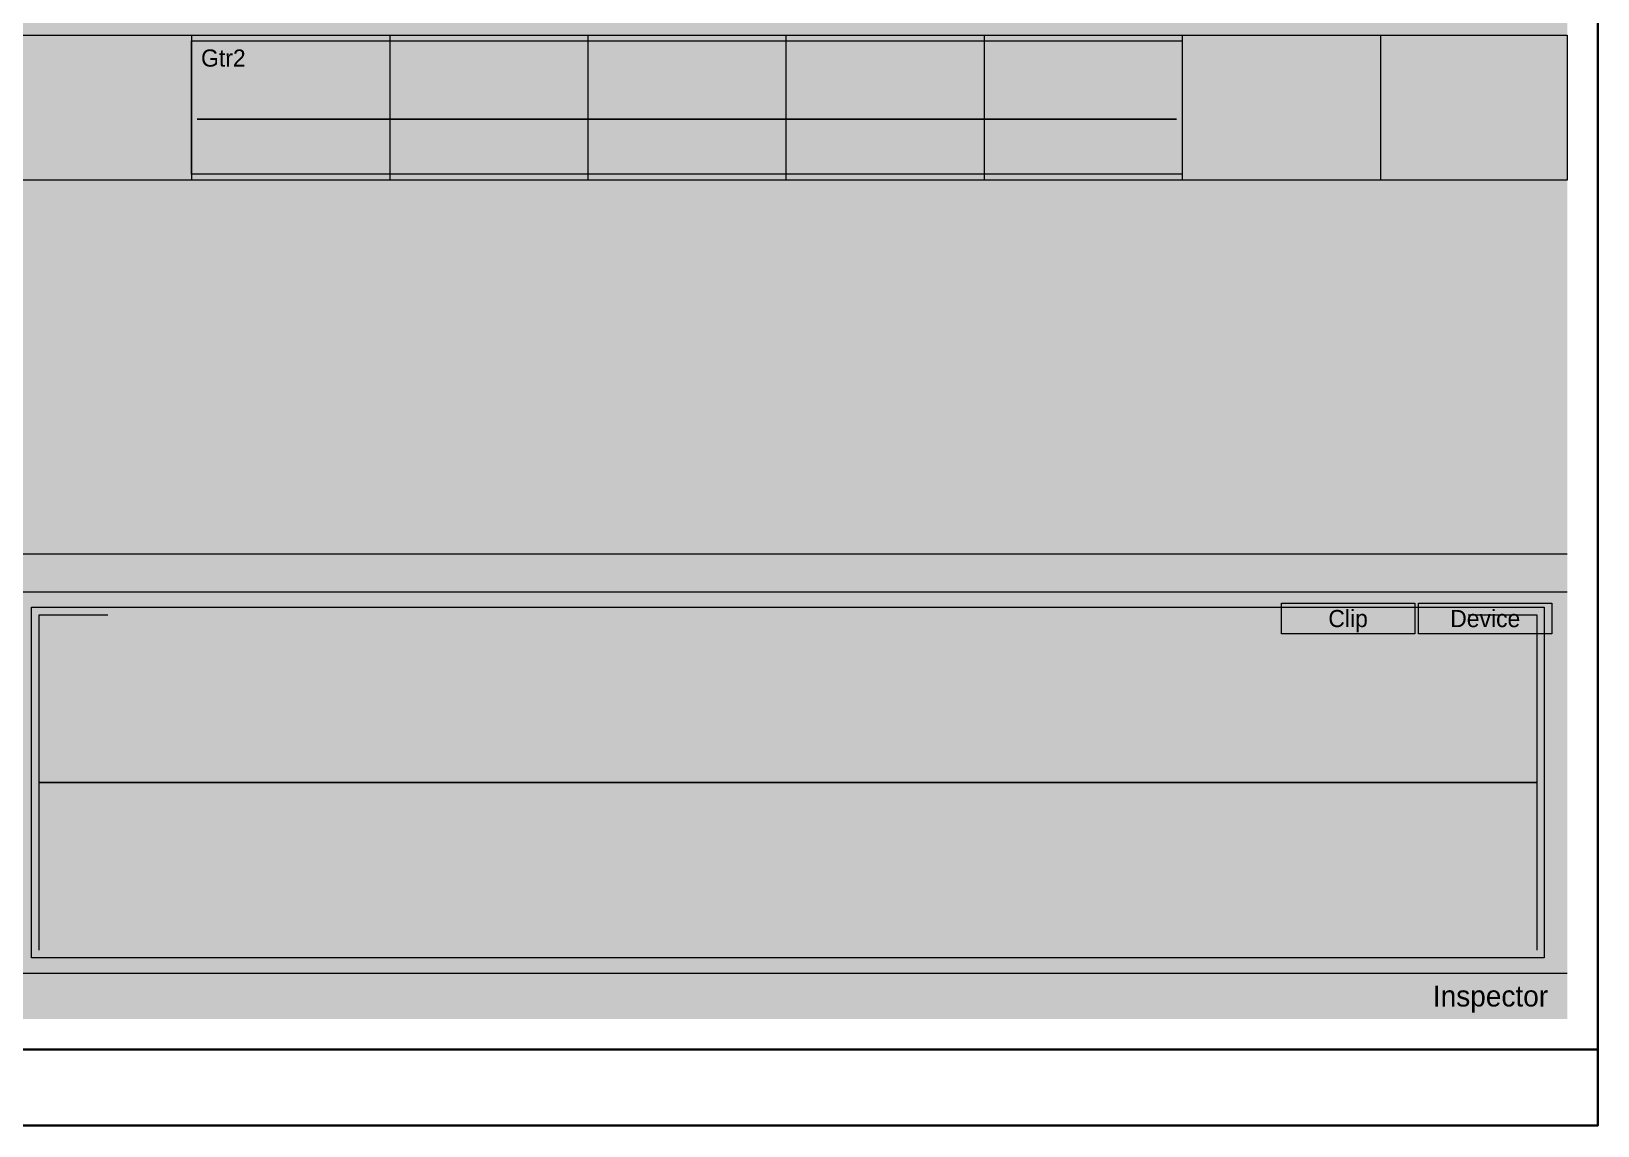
# Model space of a CAD drawing. Extents: x -16 to 1616, y -1056 to 16.
# Drawn here: x 794 to 1616, y -1056 to -482 of the extents above; entities that cross this region are included whole.
import ezdxf
from ezdxf.enums import TextEntityAlignment as Align

# ---------------------------------------------------------------- set-up
doc = ezdxf.new("R2010")
doc.units = 0
for name, color, linetype, lineweight, true_color in [('FORGE-SHEET', 7, 'Continuous', 35, 0x9aa2a8), ('UI-ACCENT', 7, 'Continuous', 18, 0xe0902f), ('UI-CLIP', 7, 'Continuous', 13, 0x2d3135), ('UI-GHOST', 7, 'Continuous', 9, 0x555c62), ('UI-HAIRLINE', 7, 'Continuous', 9, 0x34383c)]:
    doc.layers.add(name, color=color, linetype=linetype, lineweight=lineweight, true_color=true_color)
for name, color, linetype, true_color in [('UI-PANEL-BG', 7, 'Continuous', 0x232629), ('UI-RAISED', 7, 'Continuous', 0x2d3135), ('UI-SHELL-BG', 7, 'Continuous', 0x1a1c1e), ('UI-TEXT', 7, 'Continuous', 0xd6d9dc), ('UI-TEXT-SEC', 7, 'Continuous', 0x8a9095), ('UI-WAVEFORM', 7, 'Continuous', 0x707b84)]:
    doc.layers.add(name, color=color, linetype=linetype, true_color=true_color)

msp = doc.modelspace()

# ---------------------------------------------------------------- hatches: boundary and pattern name
at = {"layer": 'UI-ACCENT'}
h = msp.add_hatch(color=256, dxfattribs=at)
h.dxf.hatch_style = 1
h.paths.add_polyline_path([(1450, -782), (1520, -782), (1520, -798), (1450, -798)])
at = {"layer": 'UI-CLIP', "true_color": 0x222528}
h = msp.add_hatch(color=7, dxfattribs=at)
h.dxf.hatch_style = 1
h.paths.add_polyline_path([(150, -484), (1600, -484), (1600, -560), (150, -560)])
at = {"layer": 'UI-CLIP', "true_color": 0x3d5577}
h = msp.add_hatch(color=7, dxfattribs=at)
h.dxf.hatch_style = 1
h.paths.add_polyline_path([(878, -487), (1398, -487), (1398, -557), (878, -557)])
at = {"layer": 'UI-PANEL-BG'}
h = msp.add_hatch(color=256, dxfattribs=at)
h.dxf.hatch_style = 1
h.paths.add_polyline_path([(0, -756), (1600, -756), (1600, -776), (0, -776)])
h = msp.add_hatch(color=256, dxfattribs=at)
h.dxf.hatch_style = 1
h.paths.add_polyline_path([(0, -776), (1600, -776), (1600, -976), (0, -976)])
h = msp.add_hatch(color=256, dxfattribs=at)
h.dxf.hatch_style = 1
h.paths.add_polyline_path([(0, -976), (1600, -976), (1600, -1000), (0, -1000)])
at = {"layer": 'UI-RAISED'}
h = msp.add_hatch(color=256, dxfattribs=at)
h.dxf.hatch_style = 1
h.paths.add_polyline_path([(1522, -782), (1592, -782), (1592, -798), (1522, -798)])
at = {"layer": 'UI-SHELL-BG'}
h = msp.add_hatch(color=256, dxfattribs=at)
h.dxf.hatch_style = 1
h.paths.add_polyline_path([(0, -46), (1600, -46), (1600, -776), (0, -776)])
h = msp.add_hatch(color=256, dxfattribs=at)
h.dxf.hatch_style = 1
h.paths.add_polyline_path([(794, -784), (1588, -784), (1588, -968), (794, -968)])
at = {"layer": 'UI-WAVEFORM'}
h = msp.add_hatch(color=256, dxfattribs=at)
h.dxf.hatch_style = 1
h.paths.add_polyline_path([(881, -519.81), (884.01, -515.49), (887.01, -512.6), (890.02, -512.45), (893.02, -512.35), (896.03, -511.26), (899.04, -511.27), (902.04, -511.63), (905.05, -511.69), (908.05, -511.95), (911.06, -512.54), (914.06, -511.61), (917.07, -510.49), (920.08, -510.54), (923.08, -510.77), (926.09, -511.74), (929.09, -512.05), (932.1, -513.02), (935.11, -512.14), (938.11, -512.86), (941.12, -513.33), (944.12, -512.09), (947.13, -513.06), (950.13, -512.29), (953.14, -512.83), (956.15, -512.97), (959.15, -513.48), (962.16, -514.74), (965.16, -514.56), (968.17, -515.43), (971.18, -515.78), (974.18, -516.55), (977.19, -517.2), (980.19, -517.26), (983.2, -517.91), (986.2, -517.97), (989.21, -517.72), (992.22, -517.71), (995.22, -518.43), (998.23, -519.22), (1001.23, -519.65), (1004.24, -520.2), (1007.25, -520.59), (1010.25, -520.87), (1013.26, -521.25), (1016.26, -521.69), (1019.27, -521.82), (1022.27, -521.68), (1025.28, -521.4), (1028.29, -521.16), (1031.29, -520.72), (1034.3, -520.48), (1037.3, -519.76), (1040.31, -519.19), (1043.32, -518.7), (1046.32, -518.47), (1049.33, -517.52), (1052.33, -517.54), (1055.34, -517.59), (1058.35, -517.21), (1061.35, -516), (1064.36, -516.42), (1067.36, -515.43), (1070.37, -514.43), (1073.37, -513.89), (1076.38, -514.2), (1079.39, -514.23), (1082.39, -513.21), (1085.4, -512.89), (1088.4, -512.37), (1091.41, -513.42), (1094.42, -512.82), (1097.42, -512.09), (1100.43, -512.86), (1103.43, -513.23), (1106.44, -511.72), (1109.44, -511.59), (1112.45, -511.87), (1115.46, -511.75), (1118.46, -512.26), (1121.47, -512.5), (1124.47, -512.98), (1127.48, -512.38), (1130.49, -512.78), (1133.49, -510.9), (1136.5, -509.8), (1139.5, -510.27), (1142.51, -511.9), (1145.51, -511.35), (1148.52, -512.32), (1151.53, -512.26), (1154.53, -512.93), (1157.54, -512.35), (1160.54, -513.23), (1163.55, -513.21), (1166.56, -513.39), (1169.56, -513), (1172.57, -511.8), (1175.57, -512.16), (1178.58, -512), (1181.58, -512.2), (1184.59, -512.86), (1187.6, -514.3), (1190.6, -515.16), (1193.61, -515.57), (1196.61, -515.2), (1199.62, -515.5), (1202.63, -514.82), (1205.63, -515.85), (1208.64, -516.63), (1211.64, -516.47), (1214.65, -516.64), (1217.65, -517.59), (1220.66, -517.91), (1223.67, -518.16), (1226.67, -518.16), (1229.68, -518.43), (1232.68, -518.76), (1235.69, -519.36), (1238.7, -519.71), (1241.7, -520.31), (1244.71, -520.87), (1247.71, -521.37), (1250.72, -521.8), (1253.73, -521.8), (1256.73, -521.56), (1259.74, -521.09), (1262.74, -520.74), (1265.75, -520.5), (1268.75, -519.93), (1271.76, -519.23), (1274.77, -519.28), (1277.77, -518.38), (1280.78, -518.24), (1283.78, -518.34), (1286.79, -517.72), (1289.8, -516.84), (1292.8, -516.61), (1295.81, -516.65), (1298.81, -515.69), (1301.82, -516.17), (1304.82, -515.24), (1307.83, -515.18), (1310.84, -514.51), (1313.84, -514.23), (1316.85, -514.43), (1319.85, -514.57), (1322.86, -513.14), (1325.87, -513.12), (1328.87, -513.42), (1331.88, -512.72), (1334.88, -511.82), (1337.89, -513), (1340.89, -512.57), (1343.9, -513.08), (1346.91, -511.65), (1349.91, -512.8), (1352.92, -511.22), (1355.92, -511.12), (1358.93, -511.16), (1361.94, -511.1), (1364.94, -511.77), (1367.95, -511.62), (1370.95, -512.33), (1373.96, -512.18), (1376.96, -511.48), (1379.97, -511.12), (1382.98, -511.75), (1385.98, -511.34), (1388.99, -510.74), (1391.99, -510.55), (1395, -512.53), (1395, -543.47), (1391.99, -545.45), (1388.99, -545.26), (1385.98, -544.66), (1382.98, -544.25), (1379.97, -544.88), (1376.96, -544.52), (1373.96, -543.82), (1370.95, -543.67), (1367.95, -544.38), (1364.94, -544.23), (1361.94, -544.9), (1358.93, -544.84), (1355.92, -544.88), (1352.92, -544.78), (1349.91, -543.2), (1346.91, -544.35), (1343.9, -542.92), (1340.89, -543.43), (1337.89, -543), (1334.88, -544.18), (1331.88, -543.28), (1328.87, -542.58), (1325.87, -542.88), (1322.86, -542.86), (1319.85, -541.43), (1316.85, -541.57), (1313.84, -541.77), (1310.84, -541.49), (1307.83, -540.82), (1304.82, -540.76), (1301.82, -539.83), (1298.81, -540.31), (1295.81, -539.35), (1292.8, -539.39), (1289.8, -539.16), (1286.79, -538.28), (1283.78, -537.66), (1280.78, -537.76), (1277.77, -537.62), (1274.77, -536.72), (1271.76, -536.77), (1268.75, -536.07), (1265.75, -535.5), (1262.74, -535.26), (1259.74, -534.91), (1256.73, -534.44), (1253.73, -534.2), (1250.72, -534.2), (1247.71, -534.63), (1244.71, -535.13), (1241.7, -535.69), (1238.7, -536.29), (1235.69, -536.64), (1232.68, -537.24), (1229.68, -537.57), (1226.67, -537.84), (1223.67, -537.84), (1220.66, -538.09), (1217.65, -538.41), (1214.65, -539.36), (1211.64, -539.53), (1208.64, -539.37), (1205.63, -540.15), (1202.63, -541.18), (1199.62, -540.5), (1196.61, -540.8), (1193.61, -540.43), (1190.6, -540.84), (1187.6, -541.7), (1184.59, -543.14), (1181.58, -543.8), (1178.58, -544), (1175.57, -543.84), (1172.57, -544.2), (1169.56, -543), (1166.56, -542.61), (1163.55, -542.79), (1160.54, -542.77), (1157.54, -543.65), (1154.53, -543.07), (1151.53, -543.74), (1148.52, -543.68), (1145.51, -544.65), (1142.51, -544.1), (1139.5, -545.73), (1136.5, -546.2), (1133.49, -545.1), (1130.49, -543.22), (1127.48, -543.62), (1124.47, -543.02), (1121.47, -543.5), (1118.46, -543.74), (1115.46, -544.25), (1112.45, -544.13), (1109.44, -544.41), (1106.44, -544.28), (1103.43, -542.77), (1100.43, -543.14), (1097.42, -543.91), (1094.42, -543.18), (1091.41, -542.58), (1088.4, -543.63), (1085.4, -543.11), (1082.39, -542.79), (1079.39, -541.77), (1076.38, -541.8), (1073.37, -542.11), (1070.37, -541.57), (1067.36, -540.57), (1064.36, -539.58), (1061.35, -540), (1058.35, -538.79), (1055.34, -538.41), (1052.33, -538.46), (1049.33, -538.48), (1046.32, -537.53), (1043.32, -537.3), (1040.31, -536.81), (1037.3, -536.24), (1034.3, -535.52), (1031.29, -535.28), (1028.29, -534.84), (1025.28, -534.6), (1022.27, -534.32), (1019.27, -534.18), (1016.26, -534.31), (1013.26, -534.75), (1010.25, -535.13), (1007.25, -535.41), (1004.24, -535.8), (1001.23, -536.35), (998.23, -536.78), (995.22, -537.57), (992.22, -538.29), (989.21, -538.28), (986.2, -538.03), (983.2, -538.09), (980.19, -538.74), (977.19, -538.8), (974.18, -539.45), (971.18, -540.22), (968.17, -540.57), (965.16, -541.44), (962.16, -541.26), (959.15, -542.52), (956.15, -543.03), (953.14, -543.17), (950.13, -543.71), (947.13, -542.94), (944.12, -543.91), (941.12, -542.67), (938.11, -543.14), (935.11, -543.86), (932.1, -542.98), (929.09, -543.95), (926.09, -544.26), (923.08, -545.23), (920.08, -545.46), (917.07, -545.51), (914.06, -544.39), (911.06, -543.46), (908.05, -544.05), (905.05, -544.31), (902.04, -544.37), (899.04, -544.73), (896.03, -544.74), (893.02, -543.65), (890.02, -543.55), (887.01, -543.4), (884.01, -540.51), (881, -536.19)])
h = msp.add_hatch(color=256, dxfattribs=at)
h.dxf.hatch_style = 1
h.paths.add_polyline_path([(798, -845.01), (801, -835.12), (804, -827.54), (807, -824.05), (810, -817.01), (813, -813.89), (816, -809.98), (819, -816.07), (822, -815.6), (825, -819.32), (828, -819.2), (831, -816.16), (834, -819.58), (837, -819.53), (840, -814.92), (843, -813.78), (846, -816.62), (849, -814.43), (852, -811.29), (855, -817.92), (858, -813.53), (861, -812.66), (864, -815.94), (867, -819.59), (870, -814.23), (873, -817.62), (876, -821.83), (879, -824.2), (882, -819.3), (885, -819.38), (888, -818.24), (891, -818.83), (894, -821.14), (897, -819.6), (900, -823.7), (903, -825.09), (906, -824.54), (909, -826.27), (912, -826.31), (915, -828.67), (918, -829.82), (921, -834.41), (924, -836.36), (927, -837.64), (930, -839.73), (933, -840.75), (936, -842.31), (939, -843.13), (942, -843.24), (945, -844.68), (948, -846.06), (951, -847.69), (954, -849.06), (957, -849.88), (960, -851.31), (963, -852.82), (966, -853.11), (969, -852.24), (972, -851.58), (975, -850.33), (978, -847.92), (981, -846.56), (984, -845.32), (987, -843.59), (990, -841.44), (993, -839.79), (996, -840.33), (999, -840.85), (1002, -839.3), (1005, -838.15), (1008, -837.31), (1011, -832.26), (1014, -829.38), (1017, -830.7), (1020, -828.62), (1023, -828.72), (1026, -824.6), (1029, -825.22), (1032, -826.5), (1035, -826.85), (1038, -824.07), (1041, -824.69), (1044, -821.88), (1047, -817.32), (1050, -819.01), (1053, -821.15), (1056, -814.72), (1059, -815.7), (1062, -819.9), (1065, -822.21), (1068, -822.56), (1071, -817.43), (1074, -813.01), (1077, -814.34), (1080, -818.52), (1083, -817.27), (1086, -810.25), (1089, -811.48), (1092, -807.5), (1095, -806.64), (1098, -814.98), (1101, -811.9), (1104, -810.84), (1107, -811.89), (1110, -815.28), (1113, -813.35), (1116, -817.85), (1119, -817.08), (1122, -816.73), (1125, -811.98), (1128, -810.7), (1131, -816.13), (1134, -816.96), (1137, -820.63), (1140, -816.31), (1143, -814.99), (1146, -819.64), (1149, -819.57), (1152, -820.27), (1155, -824.65), (1158, -822.71), (1161, -823.93), (1164, -823.44), (1167, -825.48), (1170, -830.46), (1173, -831.43), (1176, -834.22), (1179, -831.14), (1182, -830.64), (1185, -831.38), (1188, -834.87), (1191, -838.25), (1194, -837.38), (1197, -837.53), (1200, -841.12), (1203, -842.39), (1206, -844.73), (1209, -845.08), (1212, -846.07), (1215, -848.21), (1218, -849.57), (1221, -850.94), (1224, -852.43), (1227, -852.97), (1230, -852.62), (1233, -851.94), (1236, -850.53), (1239, -848.76), (1242, -848.14), (1245, -846.95), (1248, -843.81), (1251, -842.43), (1254, -841.72), (1257, -840.39), (1260, -840.69), (1263, -839.82), (1266, -838.27), (1269, -835.61), (1272, -835.57), (1275, -835.08), (1278, -835.21), (1281, -831.24), (1284, -831.33), (1287, -826.18), (1290, -823.29), (1293, -827.14), (1296, -827.37), (1299, -823.63), (1302, -825), (1305, -825.99), (1308, -819.21), (1311, -818.56), (1314, -818.74), (1317, -815.61), (1320, -813.47), (1323, -817.91), (1326, -820.8), (1329, -818.78), (1332, -817.63), (1335, -816.42), (1338, -813.01), (1341, -811.7), (1344, -807.74), (1347, -814.73), (1350, -815.04), (1353, -815.8), (1356, -810.78), (1359, -814.6), (1362, -817.15), (1365, -815.82), (1368, -815.52), (1371, -816.94), (1374, -818.07), (1377, -812.04), (1380, -814.02), (1383, -811.13), (1386, -812.98), (1389, -818.95), (1392, -813.26), (1395, -812.32), (1398, -811.05), (1401, -811.24), (1404, -812.49), (1407, -819.38), (1410, -820.55), (1413, -823.77), (1416, -824.33), (1419, -827.66), (1422, -827.4), (1425, -823.52), (1428, -827.12), (1431, -826.07), (1434, -828.25), (1437, -830.11), (1440, -828.68), (1443, -828.54), (1446, -831.43), (1449, -832.81), (1452, -836.64), (1455, -838.56), (1458, -837.76), (1461, -839.47), (1464, -841.17), (1467, -842.24), (1470, -845.06), (1473, -846.1), (1476, -847.51), (1479, -848.58), (1482, -850.45), (1485, -851.77), (1488, -853), (1491, -852.98), (1494, -852.01), (1497, -850.66), (1500, -849.87), (1503, -849.06), (1506, -846.3), (1509, -845.77), (1512, -843.83), (1515, -842.04), (1518, -841.15), (1521, -839.37), (1524, -838.05), (1527, -834.76), (1530, -836.02), (1533, -833.35), (1536, -834.03), (1539, -832.9), (1542, -830.04), (1545, -830.42), (1548, -829.99), (1551, -826.18), (1554, -828.7), (1557, -826.61), (1560, -820.82), (1563, -817.36), (1566, -822.79), (1569, -823.97), (1572, -823.75), (1575, -817.33), (1578, -814.16), (1581, -812.19), (1584, -815.66), (1584, -936.34), (1581, -939.81), (1578, -937.84), (1575, -934.67), (1572, -928.25), (1569, -928.03), (1566, -929.21), (1563, -934.64), (1560, -931.18), (1557, -925.39), (1554, -923.3), (1551, -925.82), (1548, -922.01), (1545, -921.58), (1542, -921.96), (1539, -919.1), (1536, -917.97), (1533, -918.65), (1530, -915.98), (1527, -917.24), (1524, -913.95), (1521, -912.63), (1518, -910.85), (1515, -909.96), (1512, -908.17), (1509, -906.23), (1506, -905.7), (1503, -902.94), (1500, -902.13), (1497, -901.34), (1494, -899.99), (1491, -899.02), (1488, -899), (1485, -900.23), (1482, -901.55), (1479, -903.42), (1476, -904.49), (1473, -905.9), (1470, -906.94), (1467, -909.76), (1464, -910.83), (1461, -912.53), (1458, -914.24), (1455, -913.44), (1452, -915.36), (1449, -919.19), (1446, -920.57), (1443, -923.46), (1440, -923.32), (1437, -921.89), (1434, -923.75), (1431, -925.93), (1428, -924.88), (1425, -928.48), (1422, -924.6), (1419, -924.34), (1416, -927.67), (1413, -928.23), (1410, -931.45), (1407, -932.62), (1404, -939.51), (1401, -940.76), (1398, -940.95), (1395, -939.68), (1392, -938.74), (1389, -933.05), (1386, -939.02), (1383, -940.87), (1380, -937.98), (1377, -939.96), (1374, -933.93), (1371, -935.06), (1368, -936.48), (1365, -936.18), (1362, -934.85), (1359, -937.4), (1356, -941.22), (1353, -936.2), (1350, -936.96), (1347, -937.27), (1344, -944.26), (1341, -940.3), (1338, -938.99), (1335, -935.58), (1332, -934.37), (1329, -933.22), (1326, -931.2), (1323, -934.09), (1320, -938.53), (1317, -936.39), (1314, -933.26), (1311, -933.44), (1308, -932.79), (1305, -926.01), (1302, -927), (1299, -928.37), (1296, -924.63), (1293, -924.86), (1290, -928.71), (1287, -925.82), (1284, -920.67), (1281, -920.76), (1278, -916.79), (1275, -916.92), (1272, -916.43), (1269, -916.39), (1266, -913.73), (1263, -912.18), (1260, -911.31), (1257, -911.61), (1254, -910.28), (1251, -909.57), (1248, -908.19), (1245, -905.05), (1242, -903.86), (1239, -903.24), (1236, -901.47), (1233, -900.06), (1230, -899.38), (1227, -899.03), (1224, -899.57), (1221, -901.06), (1218, -902.43), (1215, -903.79), (1212, -905.93), (1209, -906.92), (1206, -907.27), (1203, -909.61), (1200, -910.88), (1197, -914.47), (1194, -914.62), (1191, -913.75), (1188, -917.13), (1185, -920.62), (1182, -921.36), (1179, -920.86), (1176, -917.78), (1173, -920.57), (1170, -921.54), (1167, -926.52), (1164, -928.56), (1161, -928.07), (1158, -929.29), (1155, -927.35), (1152, -931.73), (1149, -932.43), (1146, -932.36), (1143, -937.01), (1140, -935.69), (1137, -931.37), (1134, -935.04), (1131, -935.87), (1128, -941.3), (1125, -940.02), (1122, -935.27), (1119, -934.92), (1116, -934.15), (1113, -938.65), (1110, -936.72), (1107, -940.11), (1104, -941.16), (1101, -940.1), (1098, -937.02), (1095, -945.36), (1092, -944.5), (1089, -940.52), (1086, -941.75), (1083, -934.73), (1080, -933.48), (1077, -937.66), (1074, -938.99), (1071, -934.57), (1068, -929.44), (1065, -929.79), (1062, -932.1), (1059, -936.3), (1056, -937.28), (1053, -930.85), (1050, -932.99), (1047, -934.68), (1044, -930.12), (1041, -927.31), (1038, -927.93), (1035, -925.15), (1032, -925.5), (1029, -926.78), (1026, -927.4), (1023, -923.28), (1020, -923.38), (1017, -921.3), (1014, -922.62), (1011, -919.74), (1008, -914.69), (1005, -913.85), (1002, -912.7), (999, -911.15), (996, -911.67), (993, -912.21), (990, -910.56), (987, -908.41), (984, -906.68), (981, -905.44), (978, -904.08), (975, -901.67), (972, -900.42), (969, -899.76), (966, -898.89), (963, -899.18), (960, -900.69), (957, -902.12), (954, -902.94), (951, -904.31), (948, -905.94), (945, -907.32), (942, -908.76), (939, -908.87), (936, -909.69), (933, -911.25), (930, -912.27), (927, -914.36), (924, -915.64), (921, -917.59), (918, -922.18), (915, -923.33), (912, -925.69), (909, -925.73), (906, -927.46), (903, -926.91), (900, -928.3), (897, -932.4), (894, -930.86), (891, -933.17), (888, -933.76), (885, -932.62), (882, -932.7), (879, -927.8), (876, -930.17), (873, -934.38), (870, -937.77), (867, -932.41), (864, -936.06), (861, -939.34), (858, -938.47), (855, -934.08), (852, -940.71), (849, -937.57), (846, -935.38), (843, -938.22), (840, -937.08), (837, -932.47), (834, -932.42), (831, -935.84), (828, -932.8), (825, -932.68), (822, -936.4), (819, -935.93), (816, -942.02), (813, -938.11), (810, -934.99), (807, -927.95), (804, -924.46), (801, -916.88), (798, -906.99)])

# ---------------------------------------------------------------- linework, layer by layer
at = {"layer": 'FORGE-SHEET'}
msp.add_line((-16, -1016), (1616, -1016), dxfattribs=at)
msp.add_lwpolyline([(-16, 16), (1616, 16), (1616, -1056), (-16, -1056)], close=True, dxfattribs=at)
at = {"layer": 'UI-ACCENT'}
for points in [[(798, -964), (798, -788), (834, -788)], [(1548, -788), (1584, -788), (1584, -964)]]:
    msp.add_lwpolyline(points, dxfattribs=at)
at = {"layer": 'UI-GHOST'}
for p, q in [((878, -484), (878, -560)), ((982, -484), (982, -560)), ((1086, -484), (1086, -560)), ((1190, -484), (1190, -560)), ((1294, -484), (1294, -560)), ((1398, -484), (1398, -560)), ((1502, -484), (1502, -560))]:
    msp.add_line(p, q, dxfattribs=at)
at = {"layer": 'UI-HAIRLINE'}
for p, q in [((0, -756), (1600, -756)), ((0, -776), (1600, -776)), ((0, -976), (1600, -976))]:
    msp.add_line(p, q, dxfattribs=at)
at = {"layer": 'UI-HAIRLINE', "true_color": 0x141618}
msp.add_lwpolyline([(150, -484), (1600, -484), (1600, -560), (150, -560)], close=True, dxfattribs=at)
at = {"layer": 'UI-HAIRLINE', "true_color": 0x101010}
msp.add_lwpolyline([(878, -487), (1398, -487), (1398, -557), (878, -557)], close=True, dxfattribs=at)
at = {"layer": 'UI-HAIRLINE'}
for points in [[(794, -784), (1588, -784), (1588, -968), (794, -968)], [(1450, -782), (1520, -782), (1520, -798), (1450, -798)], [(1522, -782), (1592, -782), (1592, -798), (1522, -798)]]:
    msp.add_lwpolyline(points, close=True, dxfattribs=at)
at = {"layer": 'UI-WAVEFORM'}
for p, q in [((881, -528), (1395, -528)), ((798, -876), (1584, -876))]:
    msp.add_line(p, q, dxfattribs=at)

# ---------------------------------------------------------------- texts
at = {"layer": 'UI-TEXT'}
msp.add_text('Gtr2', height=9, dxfattribs=at).set_placement((883, -496), align=Align.MIDDLE_LEFT)
at = {"layer": 'UI-TEXT', "true_color": 0x241600}
msp.add_text('Clip', height=9, dxfattribs=at).set_placement((1485, -790), align=Align.MIDDLE_CENTER)
at = {"layer": 'UI-TEXT'}
msp.add_text('Device', height=9, dxfattribs=at).set_placement((1557, -790), align=Align.MIDDLE_CENTER)
at = {"layer": 'UI-TEXT-SEC'}
msp.add_text('Inspector', height=11, dxfattribs=at).set_placement((1590, -988), align=Align.MIDDLE_RIGHT)

doc.saveas('drawing.dxf')
